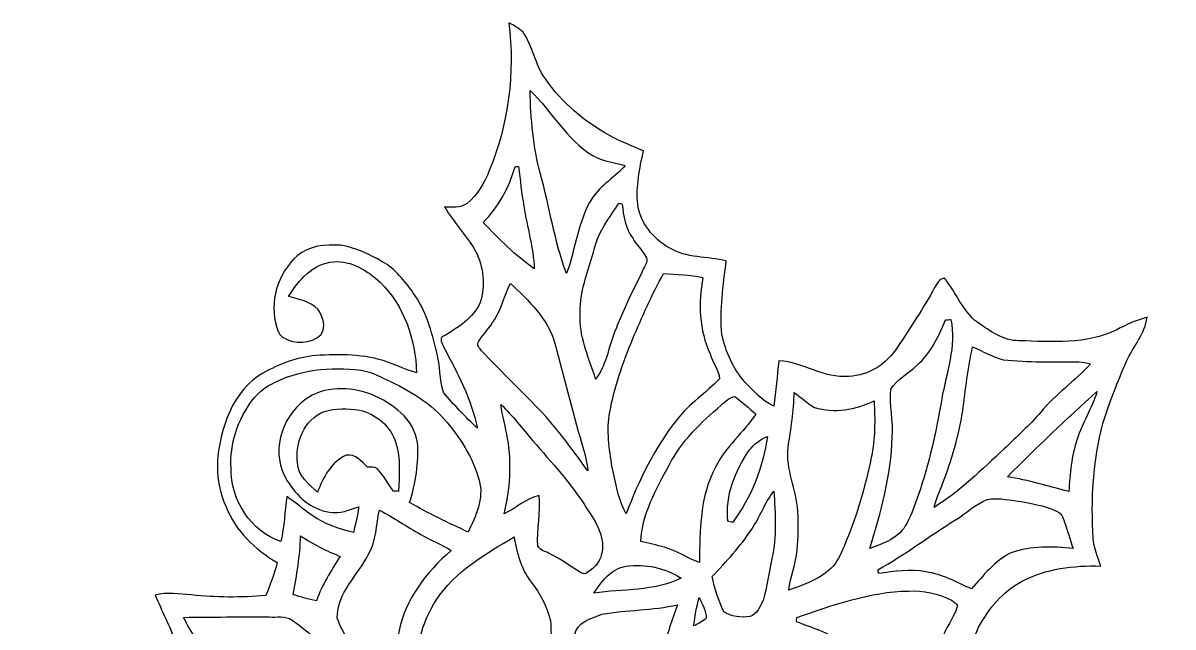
# Model space of a CAD drawing. Header units: centimetres. Extents: x -13 to 13.4, y -15.6 to 13.9.
# Drawn here: x -13.05 to 13.4, y 0.04 to 13.94 of the extents above; entities that cross this region are included whole.
import ezdxf

# ---------------------------------------------------------------- set-up
doc = ezdxf.new("R2010")
doc.units = ezdxf.units.CM
doc.header["$MEASUREMENT"] = 0
doc.layers.add('Layer 1', color=7, linetype='Continuous')

msp = doc.modelspace()

# ---------------------------------------------------------------- linework, layer by layer
at = {"layer": 'Layer 1', "color": 251}
for points, knots in [([(-1.87043, 13.9386), (-1.75472, 13.88145), (-1.645, 13.81372), (-1.54623, 13.73011), (-1.54623, 13.73011), (-1.31974, 13.39815), (-1.27, 12.97975), (-1.03434, 12.65167), (-1.03434, 12.65167), (-0.65934, 12.1031), (-0.13088, 11.67024), (0.44485, 11.34569), (0.44485, 11.34569), (0.69321, 11.20669), (0.96273, 11.11215), (1.22132, 10.99432), (1.22132, 10.99432), (1.13489, 10.59074), (1.0474, 10.18046), (1.08938, 9.76524), (1.08938, 9.76524), (1.14547, 9.33626), (1.44921, 8.97396), (1.8161, 8.763), (1.8161, 8.763), (2.21121, 8.5217), (2.69134, 8.56262), (3.12879, 8.46631), (3.12879, 8.46631), (3.05364, 7.90152), (2.97392, 7.33143), (3.02824, 6.76099), (3.02824, 6.76099), (3.11785, 6.36587), (3.27978, 5.97641), (3.55671, 5.67408), (3.55671, 5.67408), (3.75391, 5.46453), (3.95252, 5.2391), (4.22204, 5.12128), (4.22204, 5.12128), (4.26332, 5.46735), (4.2986, 5.81378), (4.33776, 6.15985), (4.33776, 6.15985), (4.89656, 6.13904), (5.37563, 5.75063), (5.94466, 5.80461), (5.94466, 5.80461), (6.40503, 5.8166), (6.82378, 6.096), (7.06931, 6.47629), (7.06931, 6.47629), (7.35471, 6.93208), (7.66692, 7.3727), (7.92021, 7.84789), (7.92021, 7.84789), (7.97525, 7.93397), (8.02957, 8.07544), (8.15516, 8.05603), (8.15516, 8.05603), (8.42398, 7.73254), (8.55945, 7.29862), (8.91152, 7.0418), (8.91152, 7.0418), (9.19656, 6.85059), (9.49995, 6.62376), (9.86049, 6.62376), (9.86049, 6.62376), (10.61191, 6.60365), (11.40954, 6.53556), (12.10804, 6.87599), (12.10804, 6.87599), (12.32994, 6.99629), (12.56242, 7.09789), (12.80583, 7.16668), (12.80583, 7.16668), (12.76456, 6.78251), (12.48481, 6.49534), (12.33523, 6.1535), (12.33523, 6.1535), (12.13097, 5.68537), (11.944, 5.20841), (11.79019, 4.72122), (11.79019, 4.72122), (11.56617, 3.86186), (11.50902, 2.96192), (11.57076, 2.07786), (11.57076, 2.07786), (11.58028, 1.85314), (11.67095, 1.64712), (11.74327, 1.43827), (11.74327, 1.43827), (11.12238, 1.4545), (10.47503, 1.38359), (9.92152, 1.08268), (9.92152, 1.08268), (9.48761, 0.8509), (9.1627, 0.45649), (8.93233, 0.02858), (8.93233, 0.02858), (8.79263, -0.25647), (8.73054, -0.5715), (8.64941, -0.87665), (8.64941, -0.87665), (8.86813, -0.95744), (9.09884, -0.9966), (9.32603, -1.04704), (9.32603, -1.04704), (9.90494, -1.16487), (10.45739, -1.38571), (10.98621, -1.64571), (10.98621, -1.64571), (12.01667, -2.11526), (12.7822, -3.04306), (13.21117, -4.07529), (13.21117, -4.07529), (13.40344, -4.47781), (13.36499, -4.94277), (13.34064, -5.37457), (13.34064, -5.37457), (13.19212, -5.89456), (12.78678, -6.35353), (12.25832, -6.50416), (12.25832, -6.50416), (11.67377, -6.63187), (11.03207, -6.49393), (10.55652, -6.12881), (10.55652, -6.12881), (10.33639, -5.96935), (10.20198, -5.72417), (9.9889, -5.55731), (9.9889, -5.55731), (9.99419, -6.37787), (9.8993, -7.21395), (9.55957, -7.9696), (9.55957, -7.9696), (9.33344, -8.48642), (8.98913, -8.94115), (8.63529, -9.37648), (8.63529, -9.37648), (8.19714, -9.90212), (7.54733, -10.16706), (6.93455, -10.42952), (6.93455, -10.42952), (6.36764, -10.68493), (5.73476, -10.79218), (5.11563, -10.72903), (5.11563, -10.72903), (4.73922, -10.68176), (4.38397, -10.53853), (4.04389, -10.37661), (4.04389, -10.37661), (3.88691, -10.49796), (3.74333, -10.65213), (3.54612, -10.70645), (3.54612, -10.70645), (2.95981, -10.85779), (2.34456, -10.74032), (1.78752, -10.53324), (1.78752, -10.53324), (1.77447, -10.55088), (1.74872, -10.58686), (1.73602, -10.60485), (1.73602, -10.60485), (1.91699, -10.8585), (2.12408, -11.0938), (2.29411, -11.35592), (2.29411, -11.35592), (2.45674, -11.57605), (2.41935, -11.86815), (2.37666, -12.12356), (2.37666, -12.12356), (1.81504, -12.08758), (1.24389, -11.95352), (0.68227, -12.05794), (0.68227, -12.05794), (0.72496, -12.64461), (0.80151, -13.23269), (0.77435, -13.82219), (0.77435, -13.82219), (0.35983, -13.85217), (-0.0702, -13.74493), (-0.39511, -13.47999), (-0.39511, -13.47999), (-0.54293, -13.38827), (-0.65264, -13.22599), (-0.82197, -13.17484), (-0.82197, -13.17484), (-1.07668, -13.3223), (-1.26965, -13.55866), (-1.37407, -13.83277), (-1.37407, -13.83277), (-1.48802, -14.11781), (-1.64606, -14.42473), (-1.94451, -14.54997), (-1.94451, -14.54997), (-2.16076, -14.12875), (-2.28635, -13.63133), (-2.71039, -13.35899), (-2.71039, -13.35899), (-2.86173, -13.6973), (-2.95346, -14.06384), (-3.15736, -14.37675), (-3.15736, -14.37675), (-3.30941, -14.62793), (-3.53272, -14.82302), (-3.72957, -15.03821), (-3.72957, -15.03821), (-3.90596, -15.22695), (-4.07353, -15.42979), (-4.2926, -15.57161), (-4.2926, -15.57161), (-4.44041, -15.22871), (-4.32576, -14.83466), (-4.47075, -14.49176), (-4.47075, -14.49176), (-4.64432, -14.08501), (-4.92513, -13.716), (-5.31777, -13.49939), (-5.31777, -13.49939), (-5.48428, -13.49657), (-5.60705, -13.65074), (-5.73123, -13.74175), (-5.73123, -13.74175), (-5.95524, -13.91497), (-6.09247, -14.1926), (-6.3627, -14.30443), (-6.3627, -14.30443), (-6.41138, -13.8617), (-6.40009, -13.41579), (-6.41209, -12.97164), (-6.41209, -12.97164), (-6.95219, -12.97199), (-7.49159, -13.02456), (-8.02428, -13.11204), (-8.02428, -13.11204), (-8.42645, -13.19071), (-8.77817, -13.42143), (-9.17681, -13.51174), (-9.17681, -13.51174), (-9.16552, -12.75433), (-8.76265, -12.05336), (-8.81698, -11.28713), (-8.81698, -11.28713), (-9.18034, -11.40284), (-9.51724, -11.58699), (-9.8806, -11.70234), (-9.8806, -11.70234), (-9.91094, -11.6713), (-9.94128, -11.64096), (-9.97162, -11.61097), (-9.97162, -11.61097), (-9.89401, -11.13402), (-9.67458, -10.70292), (-9.52147, -10.24996), (-9.52147, -10.24996), (-9.85732, -10.20798), (-10.21115, -10.18152), (-10.51595, -10.01924), (-10.51595, -10.01924), (-10.92341, -9.79064), (-11.12591, -9.32639), (-11.53301, -9.10061), (-11.53301, -9.10061), (-12.04066, -9.04346), (-12.54337, -9.15529), (-13.0496, -9.17328), (-13.0496, -9.17328), (-12.96247, -8.77111), (-12.56559, -8.57462), (-12.28443, -8.3185), (-12.28443, -8.3185), (-11.91754, -7.99853), (-11.65472, -7.58261), (-11.33934, -7.21678), (-11.33934, -7.21678), (-11.11885, -6.96454), (-10.87332, -6.73629), (-10.61544, -6.52286), (-10.61544, -6.52286), (-10.71845, -6.10905), (-11.0303, -5.79226), (-11.34674, -5.52556), (-11.34674, -5.52556), (-11.67871, -5.24439), (-11.9634, -4.89973), (-12.14085, -4.50074), (-12.14085, -4.50074), (-11.72316, -4.45206), (-11.28466, -4.51908), (-10.88743, -4.35222), (-10.88743, -4.35222), (-10.7061, -4.26261), (-10.54276, -4.14055), (-10.37131, -4.03437), (-10.37131, -4.03437), (-10.65248, -3.62373), (-11.03524, -3.30094), (-11.35909, -2.927), (-11.35909, -2.927), (-11.44199, -2.82681), (-11.53019, -2.72415), (-11.56617, -2.59644), (-11.56617, -2.59644), (-10.89237, -2.36396), (-10.1406, -2.33468), (-9.52641, -1.93922), (-9.52641, -1.93922), (-9.32109, -1.78223), (-9.34085, -1.47955), (-9.32709, -1.25271), (-9.32709, -1.25271), (-9.29464, -0.91722), (-9.42763, -0.60537), (-9.54299, -0.29986), (-9.54299, -0.29986), (-9.68163, 0.06244), (-9.85379, 0.41063), (-10.00901, 0.76553), (-10.00901, 0.76553), (-9.73702, 0.84772), (-9.45198, 0.79128), (-9.17504, 0.77435), (-9.17504, 0.77435), (-8.60672, 0.71332), (-8.03275, 0.70873), (-7.46337, 0.76235), (-7.46337, 0.76235), (-7.36565, 1.01106), (-7.26264, 1.25942), (-7.20337, 1.52047), (-7.20337, 1.52047), (-7.71419, 1.81398), (-8.1601, 2.25002), (-8.37953, 2.80458), (-8.37953, 2.80458), (-8.65188, 3.38843), (-8.62013, 4.07388), (-8.41234, 4.67325), (-8.41234, 4.67325), (-8.27652, 5.16149), (-7.97313, 5.61199), (-7.53639, 5.87763), (-7.53639, 5.87763), (-7.15998, 6.08542), (-6.75076, 6.24558), (-6.3186, 6.28227), (-6.3186, 6.28227), (-5.76474, 6.32142), (-5.19289, 6.31754), (-4.66196, 6.13516), (-4.66196, 6.13516), (-4.44077, 6.05014), (-4.22381, 5.95207), (-3.9945, 5.88892), (-3.9945, 5.88892), (-4.01955, 6.64986), (-4.28131, 7.43056), (-4.83482, 7.97137), (-4.83482, 7.97137), (-5.12657, 8.23807), (-5.4931, 8.47196), (-5.90585, 8.44409), (-5.90585, 8.44409), (-6.37611, 8.39964), (-6.71513, 8.02181), (-6.94373, 7.64117), (-6.94373, 7.64117), (-6.70595, 7.57555), (-6.45089, 7.53286), (-6.2678, 7.34942), (-6.2678, 7.34942), (-6.14821, 7.19138), (-6.06566, 6.93632), (-6.19795, 6.76204), (-6.19795, 6.76204), (-6.42832, 6.5465), (-6.79838, 6.53697), (-7.06261, 6.69572), (-7.06261, 6.69572), (-7.14304, 6.74758), (-7.19561, 6.83824), (-7.2076, 6.93314), (-7.2076, 6.93314), (-7.3981, 7.50923), (-7.19067, 8.17704), (-6.74335, 8.57638), (-6.74335, 8.57638), (-6.477, 8.8205), (-6.08506, 8.84026), (-5.74393, 8.82297), (-5.74393, 8.82297), (-5.39997, 8.77217), (-5.08247, 8.61413), (-4.78402, 8.44268), (-4.78402, 8.44268), (-4.48628, 8.2804), (-4.27778, 8.00453), (-4.07917, 7.73818), (-4.07917, 7.73818), (-3.78037, 7.33072), (-3.64949, 6.83472), (-3.53201, 6.35106), (-3.53201, 6.35106), (-3.44664, 6.0519), (-3.47451, 5.73264), (-3.37714, 5.43631), (-3.37714, 5.43631), (-3.13408, 5.14703), (-2.87479, 4.86586), (-2.59468, 4.61186), (-2.59468, 4.61186), (-2.73509, 5.27473), (-3.05082, 5.88151), (-3.37044, 6.47277), (-3.37044, 6.47277), (-3.39337, 6.55391), (-3.4985, 6.68091), (-3.37749, 6.72641), (-3.37749, 6.72641), (-3.04765, 6.92679), (-2.69522, 7.13564), (-2.534, 7.50711), (-2.534, 7.50711), (-2.40348, 7.89199), (-2.45639, 8.32591), (-2.63878, 8.68504), (-2.63878, 8.68504), (-2.84198, 9.04804), (-3.14149, 9.34367), (-3.35033, 9.7028), (-3.35033, 9.7028), (-3.17818, 9.69962), (-2.98309, 9.67493), (-2.83633, 9.78606), (-2.83633, 9.78606), (-2.59644, 9.9822), (-2.43417, 10.25701), (-2.32339, 10.54276), (-2.32339, 10.54276), (-1.87748, 11.6078), (-1.73496, 12.79525), (-1.87043, 13.9386), (-1.87043, 13.9386), (-1.87043, 13.9386), (-1.87043, 13.9386), (-1.87043, 13.9386)], [0, 0, 0, 0, 0.00884956, 0.00884956, 0.00884956, 0.00884956, 0.01769912, 0.01769912, 0.01769912, 0.01769912, 0.02654867, 0.02654867, 0.02654867, 0.02654867, 0.03539823, 0.03539823, 0.03539823, 0.03539823, 0.04424779, 0.04424779, 0.04424779, 0.04424779, 0.05309735, 0.05309735, 0.05309735, 0.05309735, 0.0619469, 0.0619469, 0.0619469, 0.0619469, 0.07079646, 0.07079646, 0.07079646, 0.07079646, 0.07964602, 0.07964602, 0.07964602, 0.07964602, 0.08849558, 0.08849558, 0.08849558, 0.08849558, 0.09734513, 0.09734513, 0.09734513, 0.09734513, 0.10619469, 0.10619469, 0.10619469, 0.10619469, 0.11504425, 0.11504425, 0.11504425, 0.11504425, 0.12389381, 0.12389381, 0.12389381, 0.12389381, 0.13274336, 0.13274336, 0.13274336, 0.13274336, 0.14159292, 0.14159292, 0.14159292, 0.14159292, 0.15044248, 0.15044248, 0.15044248, 0.15044248, 0.15929204, 0.15929204, 0.15929204, 0.15929204, 0.16814159, 0.16814159, 0.16814159, 0.16814159, 0.17699115, 0.17699115, 0.17699115, 0.17699115, 0.18584071, 0.18584071, 0.18584071, 0.18584071, 0.19469027, 0.19469027, 0.19469027, 0.19469027, 0.20353982, 0.20353982, 0.20353982, 0.20353982, 0.21238938, 0.21238938, 0.21238938, 0.21238938, 0.22123894, 0.22123894, 0.22123894, 0.22123894, 0.2300885, 0.2300885, 0.2300885, 0.2300885, 0.23893805, 0.23893805, 0.23893805, 0.23893805, 0.24778761, 0.24778761, 0.24778761, 0.24778761, 0.25663717, 0.25663717, 0.25663717, 0.25663717, 0.26548673, 0.26548673, 0.26548673, 0.26548673, 0.27433628, 0.27433628, 0.27433628, 0.27433628, 0.28318584, 0.28318584, 0.28318584, 0.28318584, 0.2920354, 0.2920354, 0.2920354, 0.2920354, 0.30088496, 0.30088496, 0.30088496, 0.30088496, 0.30973451, 0.30973451, 0.30973451, 0.30973451, 0.31858407, 0.31858407, 0.31858407, 0.31858407, 0.32743363, 0.32743363, 0.32743363, 0.32743363, 0.33628319, 0.33628319, 0.33628319, 0.33628319, 0.34513274, 0.34513274, 0.34513274, 0.34513274, 0.3539823, 0.3539823, 0.3539823, 0.3539823, 0.36283186, 0.36283186, 0.36283186, 0.36283186, 0.37168142, 0.37168142, 0.37168142, 0.37168142, 0.38053097, 0.38053097, 0.38053097, 0.38053097, 0.38938053, 0.38938053, 0.38938053, 0.38938053, 0.39823009, 0.39823009, 0.39823009, 0.39823009, 0.40707965, 0.40707965, 0.40707965, 0.40707965, 0.4159292, 0.4159292, 0.4159292, 0.4159292, 0.42477876, 0.42477876, 0.42477876, 0.42477876, 0.43362832, 0.43362832, 0.43362832, 0.43362832, 0.44247788, 0.44247788, 0.44247788, 0.44247788, 0.45132743, 0.45132743, 0.45132743, 0.45132743, 0.46017699, 0.46017699, 0.46017699, 0.46017699, 0.46902655, 0.46902655, 0.46902655, 0.46902655, 0.47787611, 0.47787611, 0.47787611, 0.47787611, 0.48672566, 0.48672566, 0.48672566, 0.48672566, 0.49557522, 0.49557522, 0.49557522, 0.49557522, 0.50442478, 0.50442478, 0.50442478, 0.50442478, 0.51327434, 0.51327434, 0.51327434, 0.51327434, 0.52212389, 0.52212389, 0.52212389, 0.52212389, 0.53097345, 0.53097345, 0.53097345, 0.53097345, 0.53982301, 0.53982301, 0.53982301, 0.53982301, 0.54867257, 0.54867257, 0.54867257, 0.54867257, 0.55752212, 0.55752212, 0.55752212, 0.55752212, 0.56637168, 0.56637168, 0.56637168, 0.56637168, 0.57522124, 0.57522124, 0.57522124, 0.57522124, 0.5840708, 0.5840708, 0.5840708, 0.5840708, 0.59292035, 0.59292035, 0.59292035, 0.59292035, 0.60176991, 0.60176991, 0.60176991, 0.60176991, 0.61061947, 0.61061947, 0.61061947, 0.61061947, 0.61946903, 0.61946903, 0.61946903, 0.61946903, 0.62831858, 0.62831858, 0.62831858, 0.62831858, 0.63716814, 0.63716814, 0.63716814, 0.63716814, 0.6460177, 0.6460177, 0.6460177, 0.6460177, 0.65486726, 0.65486726, 0.65486726, 0.65486726, 0.66371681, 0.66371681, 0.66371681, 0.66371681, 0.67256637, 0.67256637, 0.67256637, 0.67256637, 0.68141593, 0.68141593, 0.68141593, 0.68141593, 0.69026549, 0.69026549, 0.69026549, 0.69026549, 0.69911504, 0.69911504, 0.69911504, 0.69911504, 0.7079646, 0.7079646, 0.7079646, 0.7079646, 0.71681416, 0.71681416, 0.71681416, 0.71681416, 0.72566372, 0.72566372, 0.72566372, 0.72566372, 0.73451327, 0.73451327, 0.73451327, 0.73451327, 0.74336283, 0.74336283, 0.74336283, 0.74336283, 0.75221239, 0.75221239, 0.75221239, 0.75221239, 0.76106195, 0.76106195, 0.76106195, 0.76106195, 0.7699115, 0.7699115, 0.7699115, 0.7699115, 0.77876106, 0.77876106, 0.77876106, 0.77876106, 0.78761062, 0.78761062, 0.78761062, 0.78761062, 0.79646018, 0.79646018, 0.79646018, 0.79646018, 0.80530973, 0.80530973, 0.80530973, 0.80530973, 0.81415929, 0.81415929, 0.81415929, 0.81415929, 0.82300885, 0.82300885, 0.82300885, 0.82300885, 0.83185841, 0.83185841, 0.83185841, 0.83185841, 0.84070796, 0.84070796, 0.84070796, 0.84070796, 0.84955752, 0.84955752, 0.84955752, 0.84955752, 0.85840708, 0.85840708, 0.85840708, 0.85840708, 0.86725664, 0.86725664, 0.86725664, 0.86725664, 0.87610619, 0.87610619, 0.87610619, 0.87610619, 0.88495575, 0.88495575, 0.88495575, 0.88495575, 0.89380531, 0.89380531, 0.89380531, 0.89380531, 0.90265487, 0.90265487, 0.90265487, 0.90265487, 0.91150442, 0.91150442, 0.91150442, 0.91150442, 0.92035398, 0.92035398, 0.92035398, 0.92035398, 0.92920354, 0.92920354, 0.92920354, 0.92920354, 0.9380531, 0.9380531, 0.9380531, 0.9380531, 0.94690265, 0.94690265, 0.94690265, 0.94690265, 0.95575221, 0.95575221, 0.95575221, 0.95575221, 0.96460177, 0.96460177, 0.96460177, 0.96460177, 0.97345133, 0.97345133, 0.97345133, 0.97345133, 0.98230088, 0.98230088, 0.98230088, 0.98230088, 1, 1, 1, 1]), ([(-1.38465, 12.38426), (-1.37583, 11.73621), (-1.30881, 11.08498), (-1.14864, 10.45669), (-1.14864, 10.45669), (-0.93169, 9.69998), (-0.82691, 8.91222), (-0.54786, 8.17316), (-0.54786, 8.17316), (-0.33443, 8.74324), (-0.28751, 9.38036), (0.04304, 9.90529), (0.04304, 9.90529), (0.24236, 10.20621), (0.56727, 10.38895), (0.80327, 10.65636), (0.80327, 10.65636), (0.55668, 10.74067), (0.27975, 10.7382), (0.05715, 10.88849), (0.05715, 10.88849), (-0.54822, 11.25044), (-0.88441, 11.9059), (-1.38465, 12.38426), (-1.38465, 12.38426), (-1.38465, 12.38426), (-1.38465, 12.38426), (-1.38465, 12.38426)], [0, 0, 0, 0, 0.125, 0.125, 0.125, 0.125, 0.25, 0.25, 0.25, 0.25, 0.375, 0.375, 0.375, 0.375, 0.5, 0.5, 0.5, 0.5, 0.625, 0.625, 0.625, 0.625, 0.75, 0.75, 0.75, 0.75, 1, 1, 1, 1]), ([(-1.73214, 10.6299), (-1.86619, 10.14836), (-2.11067, 9.7028), (-2.46521, 9.3472), (-2.46521, 9.3472), (-2.09903, 8.9662), (-1.72685, 8.58449), (-1.29117, 8.28216), (-1.29117, 8.28216), (-1.30387, 8.77111), (-1.45662, 9.23925), (-1.53, 9.71938), (-1.53, 9.71938), (-1.58009, 10.02383), (-1.61396, 10.33074), (-1.64888, 10.63731), (-1.64888, 10.63731), (-1.6697, 10.63519), (-1.71133, 10.63166), (-1.73214, 10.6299), (-1.73214, 10.6299), (-1.73214, 10.6299), (-1.73214, 10.6299), (-1.73214, 10.6299)], [0, 0, 0, 0, 0.14285714, 0.14285714, 0.14285714, 0.14285714, 0.28571429, 0.28571429, 0.28571429, 0.28571429, 0.42857143, 0.42857143, 0.42857143, 0.42857143, 0.57142857, 0.57142857, 0.57142857, 0.57142857, 0.71428571, 0.71428571, 0.71428571, 0.71428571, 1, 1, 1, 1]), ([(0.65969, 9.79099), (0.44591, 9.46291), (0.19756, 9.14753), (0.09913, 8.76018), (0.09913, 8.76018), (-0.03986, 8.22889), (-0.27799, 7.70502), (-0.23001, 7.14304), (-0.23001, 7.14304), (-0.24201, 6.65127), (-0.01588, 6.20324), (0.11959, 5.74216), (0.11959, 5.74216), (0.36865, 6.04837), (0.41169, 6.46359), (0.55774, 6.8199), (0.55774, 6.8199), (0.74189, 7.29086), (0.95709, 7.74876), (1.1878, 8.19856), (1.1878, 8.19856), (1.21638, 8.31109), (1.35079, 8.43104), (1.28129, 8.54957), (1.28129, 8.54957), (1.19239, 8.70267), (1.06997, 8.8332), (0.97614, 8.98243), (0.97614, 8.98243), (0.79798, 9.20574), (0.768, 9.4996), (0.73025, 9.77159), (0.73025, 9.77159), (0.71261, 9.77653), (0.67733, 9.78606), (0.65969, 9.79099), (0.65969, 9.79099), (0.65969, 9.79099), (0.65969, 9.79099), (0.65969, 9.79099)], [0, 0, 0, 0, 0.09090909, 0.09090909, 0.09090909, 0.09090909, 0.18181818, 0.18181818, 0.18181818, 0.18181818, 0.27272727, 0.27272727, 0.27272727, 0.27272727, 0.36363636, 0.36363636, 0.36363636, 0.36363636, 0.45454545, 0.45454545, 0.45454545, 0.45454545, 0.54545455, 0.54545455, 0.54545455, 0.54545455, 0.63636364, 0.63636364, 0.63636364, 0.63636364, 0.72727273, 0.72727273, 0.72727273, 0.72727273, 0.81818182, 0.81818182, 0.81818182, 0.81818182, 1, 1, 1, 1]), ([(-2.20698, 7.10882), (-2.30893, 6.92397), (-2.46415, 6.77686), (-2.57316, 6.59694), (-2.57316, 6.59694), (-2.62784, 6.52251), (-2.54071, 6.44984), (-2.49978, 6.39198), (-2.49978, 6.39198), (-2.09832, 5.97006), (-1.68663, 5.55766), (-1.27529, 5.14526), (-1.27529, 5.14526), (-0.81598, 4.68665), (-0.44027, 4.15643), (-0.06068, 3.63291), (-0.06068, 3.63291), (-0.07655, 3.84457), (-0.12876, 4.04989), (-0.19262, 4.25132), (-0.19262, 4.25132), (-0.42263, 5.01615), (-0.60607, 5.79332), (-0.8128, 6.56449), (-0.8128, 6.56449), (-0.98319, 7.13281), (-1.41605, 7.55191), (-1.83656, 7.9435), (-1.83656, 7.9435), (-1.97803, 7.67327), (-2.03447, 7.36424), (-2.20698, 7.10882), (-2.20698, 7.10882), (-2.20698, 7.10882), (-2.20698, 7.10882), (-2.20698, 7.10882)], [0, 0, 0, 0, 0.1, 0.1, 0.1, 0.1, 0.2, 0.2, 0.2, 0.2, 0.3, 0.3, 0.3, 0.3, 0.4, 0.4, 0.4, 0.4, 0.5, 0.5, 0.5, 0.5, 0.6, 0.6, 0.6, 0.6, 0.7, 0.7, 0.7, 0.7, 0.8, 0.8, 0.8, 0.8, 1, 1, 1, 1]), ([(1.68698, 8.17069), (1.40511, 7.68667), (1.19803, 7.16492), (0.96873, 6.65515), (0.96873, 6.65515), (0.75318, 6.11188), (0.54892, 5.55942), (0.44909, 4.98122), (0.44909, 4.98122), (0.36689, 4.56212), (0.43709, 4.13244), (0.50377, 3.71651), (0.50377, 3.71651), (0.58173, 3.35068), (0.6417, 2.97039), (0.82374, 2.63807), (0.82374, 2.63807), (1.11372, 3.41101), (1.48167, 4.16348), (1.99496, 4.81401), (1.99496, 4.81401), (2.27365, 5.17278), (2.66206, 5.42008), (2.97215, 5.74781), (2.97215, 5.74781), (2.95628, 5.95454), (2.80952, 6.12458), (2.75555, 6.32107), (2.75555, 6.32107), (2.50543, 6.8707), (2.47227, 7.49582), (2.59151, 8.08214), (2.59151, 8.08214), (2.29341, 8.13788), (1.98931, 8.15587), (1.68698, 8.17069), (1.68698, 8.17069), (1.68698, 8.17069), (1.68698, 8.17069), (1.68698, 8.17069)], [0, 0, 0, 0, 0.09090909, 0.09090909, 0.09090909, 0.09090909, 0.18181818, 0.18181818, 0.18181818, 0.18181818, 0.27272727, 0.27272727, 0.27272727, 0.27272727, 0.36363636, 0.36363636, 0.36363636, 0.36363636, 0.45454545, 0.45454545, 0.45454545, 0.45454545, 0.54545455, 0.54545455, 0.54545455, 0.54545455, 0.63636364, 0.63636364, 0.63636364, 0.63636364, 0.72727273, 0.72727273, 0.72727273, 0.72727273, 0.81818182, 0.81818182, 0.81818182, 0.81818182, 1, 1, 1, 1]), ([(8.17316, 7.10247), (8.01617, 6.725), (7.83096, 6.33942), (7.5184, 6.06531), (7.5184, 6.06531), (7.32367, 5.87269), (7.05767, 5.7464), (6.91056, 5.51004), (6.91056, 5.51004), (6.87493, 5.14421), (6.97406, 4.77626), (6.94655, 4.40866), (6.94655, 4.40866), (6.91762, 3.52884), (6.68761, 2.67582), (6.43079, 1.83974), (6.43079, 1.83974), (6.75111, 1.96286), (7.12011, 2.08739), (7.27781, 2.42076), (7.27781, 2.42076), (7.40092, 2.62573), (7.46231, 2.85997), (7.54662, 3.08151), (7.54662, 3.08151), (7.79498, 3.79836), (7.95549, 4.54096), (8.08426, 5.28743), (8.08426, 5.28743), (8.18797, 5.89068), (8.42504, 6.49358), (8.29486, 7.11306), (8.29486, 7.11306), (8.26452, 7.11024), (8.20349, 7.10494), (8.17316, 7.10247), (8.17316, 7.10247), (8.17316, 7.10247), (8.17316, 7.10247), (8.17316, 7.10247)], [0, 0, 0, 0, 0.09090909, 0.09090909, 0.09090909, 0.09090909, 0.18181818, 0.18181818, 0.18181818, 0.18181818, 0.27272727, 0.27272727, 0.27272727, 0.27272727, 0.36363636, 0.36363636, 0.36363636, 0.36363636, 0.45454545, 0.45454545, 0.45454545, 0.45454545, 0.54545455, 0.54545455, 0.54545455, 0.54545455, 0.63636364, 0.63636364, 0.63636364, 0.63636364, 0.72727273, 0.72727273, 0.72727273, 0.72727273, 0.81818182, 0.81818182, 0.81818182, 0.81818182, 1, 1, 1, 1]), ([(8.79122, 6.483), (8.69244, 5.99511), (8.62789, 5.50086), (8.56544, 5.00733), (8.56544, 5.00733), (8.47513, 4.43195), (8.3125, 3.86962), (8.10154, 3.3274), (8.10154, 3.3274), (8.03451, 3.14889), (7.95302, 2.97497), (7.90751, 2.78906), (7.90751, 2.78906), (8.50582, 3.15771), (9.00395, 3.66042), (9.51865, 4.13385), (9.51865, 4.13385), (9.80546, 4.41149), (10.1032, 4.67889), (10.36285, 4.98299), (10.36285, 4.98299), (10.70398, 5.39256), (11.14778, 5.69736), (11.50302, 6.09318), (11.50302, 6.09318), (11.41624, 6.11787), (11.32769, 6.13798), (11.23738, 6.13904), (11.23738, 6.13904), (10.65706, 6.13763), (10.07463, 6.12599), (9.49678, 6.18737), (9.49678, 6.18737), (9.24595, 6.24346), (9.02935, 6.39233), (8.79122, 6.483), (8.79122, 6.483), (8.79122, 6.483), (8.79122, 6.483), (8.79122, 6.483)], [0, 0, 0, 0, 0.09090909, 0.09090909, 0.09090909, 0.09090909, 0.18181818, 0.18181818, 0.18181818, 0.18181818, 0.27272727, 0.27272727, 0.27272727, 0.27272727, 0.36363636, 0.36363636, 0.36363636, 0.36363636, 0.45454545, 0.45454545, 0.45454545, 0.45454545, 0.54545455, 0.54545455, 0.54545455, 0.54545455, 0.63636364, 0.63636364, 0.63636364, 0.63636364, 0.72727273, 0.72727273, 0.72727273, 0.72727273, 0.81818182, 0.81818182, 0.81818182, 0.81818182, 1, 1, 1, 1]), ([(-7.35224, 5.62081), (-7.5184, 5.53896), (-7.64787, 5.40138), (-7.76711, 5.26309), (-7.76711, 5.26309), (-8.10719, 4.81718), (-8.29945, 4.25132), (-8.26382, 3.68794), (-8.26382, 3.68794), (-8.2737, 2.96686), (-7.81368, 2.22956), (-7.11518, 2.00378), (-7.11518, 2.00378), (-7.04391, 2.34527), (-7.02169, 2.69381), (-6.98324, 3.03989), (-6.98324, 3.03989), (-6.78251, 2.90124), (-6.59518, 2.74355), (-6.39727, 2.59997), (-6.39727, 2.59997), (-6.11152, 2.40736), (-5.78203, 2.28882), (-5.44759, 2.21368), (-5.44759, 2.21368), (-5.40279, 2.40912), (-5.35517, 2.60421), (-5.32659, 2.80282), (-5.32659, 2.80282), (-5.54426, 2.73473), (-5.7658, 2.63031), (-5.99969, 2.68041), (-5.99969, 2.68041), (-6.42232, 2.7365), (-6.75922, 3.05082), (-6.97054, 3.4036), (-6.97054, 3.4036), (-7.36283, 3.99803), (-7.12682, 4.85634), (-6.56766, 5.26133), (-6.56766, 5.26133), (-6.13198, 5.59823), (-5.51744, 5.57248), (-5.02567, 5.38374), (-5.02567, 5.38374), (-4.54836, 5.17948), (-4.06435, 4.83341), (-3.97369, 4.28449), (-3.97369, 4.28449), (-3.94511, 3.81847), (-4.01532, 3.34892), (-4.15572, 2.90442), (-4.15572, 2.90442), (-3.72392, 2.64336), (-3.26284, 2.43628), (-2.80917, 2.21756), (-2.80917, 2.21756), (-2.64125, 2.58939), (-2.4384, 2.99297), (-2.55623, 3.41277), (-2.55623, 3.41277), (-2.70298, 3.94053), (-3.0039, 4.41325), (-3.36233, 4.82247), (-3.36233, 4.82247), (-3.74509, 5.25639), (-4.25909, 5.53473), (-4.77732, 5.77286), (-4.77732, 5.77286), (-4.93783, 5.84235), (-5.09834, 5.92138), (-5.27332, 5.94536), (-5.27332, 5.94536), (-5.97676, 6.04026), (-6.71901, 5.95348), (-7.35224, 5.62081), (-7.35224, 5.62081), (-7.35224, 5.62081), (-7.35224, 5.62081), (-7.35224, 5.62081)], [0, 0, 0, 0, 0.04761905, 0.04761905, 0.04761905, 0.04761905, 0.0952381, 0.0952381, 0.0952381, 0.0952381, 0.14285714, 0.14285714, 0.14285714, 0.14285714, 0.19047619, 0.19047619, 0.19047619, 0.19047619, 0.23809524, 0.23809524, 0.23809524, 0.23809524, 0.28571429, 0.28571429, 0.28571429, 0.28571429, 0.33333333, 0.33333333, 0.33333333, 0.33333333, 0.38095238, 0.38095238, 0.38095238, 0.38095238, 0.42857143, 0.42857143, 0.42857143, 0.42857143, 0.47619048, 0.47619048, 0.47619048, 0.47619048, 0.52380952, 0.52380952, 0.52380952, 0.52380952, 0.57142857, 0.57142857, 0.57142857, 0.57142857, 0.61904762, 0.61904762, 0.61904762, 0.61904762, 0.66666667, 0.66666667, 0.66666667, 0.66666667, 0.71428571, 0.71428571, 0.71428571, 0.71428571, 0.76190476, 0.76190476, 0.76190476, 0.76190476, 0.80952381, 0.80952381, 0.80952381, 0.80952381, 0.85714286, 0.85714286, 0.85714286, 0.85714286, 0.9047619, 0.9047619, 0.9047619, 0.9047619, 1, 1, 1, 1]), ([(3.00884, 5.14103), (2.54776, 4.74274), (2.09338, 4.31236), (1.81257, 3.76308), (1.81257, 3.76308), (1.51941, 3.21381), (1.18816, 2.63913), (1.1617, 2.0006), (1.1617, 2.0006), (1.34303, 1.96074), (1.524, 1.92229), (1.70286, 1.87078), (1.70286, 1.87078), (1.98684, 1.78717), (2.23449, 1.6189), (2.51178, 1.51765), (2.51178, 1.51765), (2.51954, 2.26095), (2.51742, 3.04447), (2.88114, 3.71722), (2.88114, 3.71722), (3.10974, 4.18112), (3.52637, 4.50956), (3.80647, 4.93818), (3.80647, 4.93818), (3.64561, 5.0733), (3.49285, 5.21758), (3.32176, 5.33964), (3.32176, 5.33964), (3.19299, 5.32659), (3.10374, 5.21794), (3.00884, 5.14103), (3.00884, 5.14103), (3.00884, 5.14103), (3.00884, 5.14103), (3.00884, 5.14103)], [0, 0, 0, 0, 0.1, 0.1, 0.1, 0.1, 0.2, 0.2, 0.2, 0.2, 0.3, 0.3, 0.3, 0.3, 0.4, 0.4, 0.4, 0.4, 0.5, 0.5, 0.5, 0.5, 0.6, 0.6, 0.6, 0.6, 0.7, 0.7, 0.7, 0.7, 0.8, 0.8, 0.8, 0.8, 1, 1, 1, 1]), ([(4.69053, 5.43031), (4.67854, 5.00803), (4.61504, 4.59105), (4.54942, 4.17513), (4.54942, 4.17513), (4.49439, 3.66642), (4.73957, 3.19723), (4.77414, 2.69769), (4.77414, 2.69769), (4.78931, 2.4003), (4.78649, 2.10185), (4.75721, 1.80516), (4.75721, 1.80516), (4.72334, 1.49049), (4.61045, 1.19239), (4.56283, 0.88018), (4.56283, 0.88018), (4.90467, 1.00577), (5.26097, 1.12818), (5.53297, 1.38148), (5.53297, 1.38148), (5.68466, 1.51553), (5.75451, 1.71274), (5.83565, 1.89195), (5.83565, 1.89195), (6.12493, 2.54635), (6.31296, 3.24062), (6.46395, 3.93806), (6.46395, 3.93806), (6.55567, 4.36598), (6.54826, 4.80589), (6.52921, 5.24016), (6.52921, 5.24016), (6.10552, 5.04402), (5.61269, 4.94418), (5.15902, 5.09058), (5.15902, 5.09058), (4.98934, 5.18372), (4.84893, 5.32024), (4.69053, 5.43031), (4.69053, 5.43031), (4.69053, 5.43031), (4.69053, 5.43031), (4.69053, 5.43031)], [0, 0, 0, 0, 0.08333333, 0.08333333, 0.08333333, 0.08333333, 0.16666667, 0.16666667, 0.16666667, 0.16666667, 0.25, 0.25, 0.25, 0.25, 0.33333333, 0.33333333, 0.33333333, 0.33333333, 0.41666667, 0.41666667, 0.41666667, 0.41666667, 0.5, 0.5, 0.5, 0.5, 0.58333333, 0.58333333, 0.58333333, 0.58333333, 0.66666667, 0.66666667, 0.66666667, 0.66666667, 0.75, 0.75, 0.75, 0.75, 0.83333333, 0.83333333, 0.83333333, 0.83333333, 1, 1, 1, 1]), ([(9.59661, 3.49321), (10.07427, 3.41207), (10.53959, 3.28154), (11.00596, 3.15454), (11.00596, 3.15454), (11.04018, 3.55882), (11.06276, 3.97157), (11.20034, 4.35716), (11.20034, 4.35716), (11.31252, 4.73816), (11.54677, 5.07118), (11.65437, 5.4543), (11.65437, 5.4543), (10.95199, 4.8193), (10.2616, 4.16807), (9.59661, 3.49321), (9.59661, 3.49321), (9.59661, 3.49321), (9.59661, 3.49321), (9.59661, 3.49321)], [0, 0, 0, 0, 0.16666667, 0.16666667, 0.16666667, 0.16666667, 0.33333333, 0.33333333, 0.33333333, 0.33333333, 0.5, 0.5, 0.5, 0.5, 0.66666667, 0.66666667, 0.66666667, 0.66666667, 1, 1, 1, 1]), ([(-6.12422, 4.99427), (-6.57931, 4.81612), (-6.79344, 4.27355), (-6.73523, 3.81388), (-6.73523, 3.81388), (-6.72641, 3.51437), (-6.47665, 3.31893), (-6.27486, 3.1369), (-6.27486, 3.1369), (-6.14327, 3.47663), (-5.96477, 3.82834), (-5.61516, 3.99133), (-5.61516, 3.99133), (-5.40773, 4.02237), (-5.25463, 3.84916), (-5.12727, 3.71193), (-5.12727, 3.71193), (-5.05178, 3.70805), (-4.95759, 3.7405), (-4.89797, 3.677), (-4.89797, 3.677), (-4.75615, 3.52037), (-4.65102, 3.3334), (-4.52967, 3.16089), (-4.52967, 3.16089), (-4.50074, 3.15983), (-4.44253, 3.15842), (-4.4136, 3.15736), (-4.4136, 3.15736), (-4.39103, 3.52954), (-4.36316, 3.91372), (-4.47252, 4.27496), (-4.47252, 4.27496), (-4.5907, 4.65173), (-4.92478, 4.94418), (-5.30966, 5.02603), (-5.30966, 5.02603), (-5.57918, 5.06271), (-5.86105, 5.07506), (-6.12422, 4.99427), (-6.12422, 4.99427), (-6.12422, 4.99427), (-6.12422, 4.99427), (-6.12422, 4.99427)], [0, 0, 0, 0, 0.08333333, 0.08333333, 0.08333333, 0.08333333, 0.16666667, 0.16666667, 0.16666667, 0.16666667, 0.25, 0.25, 0.25, 0.25, 0.33333333, 0.33333333, 0.33333333, 0.33333333, 0.41666667, 0.41666667, 0.41666667, 0.41666667, 0.5, 0.5, 0.5, 0.5, 0.58333333, 0.58333333, 0.58333333, 0.58333333, 0.66666667, 0.66666667, 0.66666667, 0.66666667, 0.75, 0.75, 0.75, 0.75, 0.83333333, 0.83333333, 0.83333333, 0.83333333, 1, 1, 1, 1]), ([(-2.05528, 5.15867), (-2.02812, 4.89232), (-1.94345, 4.63726), (-1.90183, 4.37339), (-1.90183, 4.37339), (-1.80375, 3.79765), (-1.84291, 3.20428), (-1.98438, 2.63913), (-1.98438, 2.63913), (-1.7078, 2.76684), (-1.47849, 2.99826), (-1.17616, 3.06564), (-1.17616, 3.06564), (-1.14194, 2.67547), (-1.22978, 2.28847), (-1.20826, 1.8983), (-1.20826, 1.8983), (-1.15394, 1.79388), (-1.02129, 1.77553), (-0.92886, 1.71732), (-0.92886, 1.71732), (-0.68545, 1.60902), (-0.47237, 1.44639), (-0.248, 1.30457), (-0.248, 1.30457), (-0.19791, 1.27847), (-0.133, 1.23296), (-0.08008, 1.27952), (-0.08008, 1.27952), (0.06667, 1.3776), (0.20955, 1.5113), (0.25153, 1.68945), (0.25153, 1.68945), (0.37253, 2.08174), (0.12241, 2.45745), (-0.08502, 2.77142), (-0.08502, 2.77142), (-0.43603, 3.33551), (-0.89288, 3.81917), (-1.32045, 4.32329), (-1.32045, 4.32329), (-1.5621, 4.60481), (-1.79035, 4.89832), (-2.05528, 5.15867), (-2.05528, 5.15867), (-2.05528, 5.15867), (-2.05528, 5.15867), (-2.05528, 5.15867)], [0, 0, 0, 0, 0.07692308, 0.07692308, 0.07692308, 0.07692308, 0.15384615, 0.15384615, 0.15384615, 0.15384615, 0.23076923, 0.23076923, 0.23076923, 0.23076923, 0.30769231, 0.30769231, 0.30769231, 0.30769231, 0.38461538, 0.38461538, 0.38461538, 0.38461538, 0.46153846, 0.46153846, 0.46153846, 0.46153846, 0.53846154, 0.53846154, 0.53846154, 0.53846154, 0.61538462, 0.61538462, 0.61538462, 0.61538462, 0.69230769, 0.69230769, 0.69230769, 0.69230769, 0.76923077, 0.76923077, 0.76923077, 0.76923077, 0.84615385, 0.84615385, 0.84615385, 0.84615385, 1, 1, 1, 1]), ([(3.65689, 4.10457), (3.32599, 3.63079), (3.10303, 3.05717), (3.16159, 2.47015), (3.16159, 2.47015), (3.18841, 2.46309), (3.24203, 2.44898), (3.26884, 2.44193), (3.26884, 2.44193), (3.70699, 3.0159), (3.97051, 3.71299), (4.07599, 4.42419), (4.07599, 4.42419), (3.91125, 4.35645), (3.76908, 4.24109), (3.65689, 4.10457), (3.65689, 4.10457), (3.65689, 4.10457), (3.65689, 4.10457), (3.65689, 4.10457)], [0, 0, 0, 0, 0.16666667, 0.16666667, 0.16666667, 0.16666667, 0.33333333, 0.33333333, 0.33333333, 0.33333333, 0.5, 0.5, 0.5, 0.5, 0.66666667, 0.66666667, 0.66666667, 0.66666667, 1, 1, 1, 1]), ([(3.71228, 2.28494), (3.44876, 1.89159), (3.13161, 1.53635), (2.80035, 1.19909), (2.80035, 1.19909), (2.8635, 0.9204), (2.94711, 0.64523), (3.07093, 0.38664), (3.07093, 0.38664), (3.2385, 0.26705), (3.47239, 0.24659), (3.67242, 0.27869), (3.67242, 0.27869), (3.83716, 0.32456), (3.90807, 0.50588), (3.97298, 0.64699), (3.97298, 0.64699), (4.07211, 0.95991), (4.10281, 1.28976), (4.17442, 1.60937), (4.17442, 1.60937), (4.29577, 2.11702), (4.25274, 2.64372), (4.2231, 3.15913), (4.2231, 3.15913), (4.00861, 2.8956), (3.90313, 2.56399), (3.71228, 2.28494), (3.71228, 2.28494), (3.71228, 2.28494), (3.71228, 2.28494), (3.71228, 2.28494)], [0, 0, 0, 0, 0.11111111, 0.11111111, 0.11111111, 0.11111111, 0.22222222, 0.22222222, 0.22222222, 0.22222222, 0.33333333, 0.33333333, 0.33333333, 0.33333333, 0.44444444, 0.44444444, 0.44444444, 0.44444444, 0.55555556, 0.55555556, 0.55555556, 0.55555556, 0.66666667, 0.66666667, 0.66666667, 0.66666667, 0.77777778, 0.77777778, 0.77777778, 0.77777778, 1, 1, 1, 1]), ([(9.12742, 2.97145), (8.85649, 2.86279), (8.64552, 2.65395), (8.40176, 2.49943), (8.40176, 2.49943), (7.79568, 2.13254), (7.23441, 1.69616), (6.61388, 1.35149), (6.61388, 1.35149), (6.61882, 1.33032), (6.62869, 1.28764), (6.63363, 1.26612), (6.63363, 1.26612), (6.99206, 1.31163), (7.36071, 1.38254), (7.72019, 1.30281), (7.72019, 1.30281), (8.09625, 1.2573), (8.42398, 1.05798), (8.76759, 0.91475), (8.76759, 0.91475), (9.04663, 1.21708), (9.29993, 1.56704), (9.68446, 1.74343), (9.68446, 1.74343), (10.13883, 1.90888), (10.62955, 1.88807), (11.10333, 1.84397), (11.10333, 1.84397), (11.03524, 2.0514), (10.97315, 2.26095), (10.9026, 2.46733), (10.9026, 2.46733), (10.87191, 2.55658), (10.83239, 2.65465), (10.74067, 2.69628), (10.74067, 2.69628), (10.44187, 2.8381), (10.10991, 2.8829), (9.78852, 2.94287), (9.78852, 2.94287), (9.56874, 2.96157), (9.34685, 3.01837), (9.12742, 2.97145), (9.12742, 2.97145), (9.12742, 2.97145), (9.12742, 2.97145), (9.12742, 2.97145)], [0, 0, 0, 0, 0.07692308, 0.07692308, 0.07692308, 0.07692308, 0.15384615, 0.15384615, 0.15384615, 0.15384615, 0.23076923, 0.23076923, 0.23076923, 0.23076923, 0.30769231, 0.30769231, 0.30769231, 0.30769231, 0.38461538, 0.38461538, 0.38461538, 0.38461538, 0.46153846, 0.46153846, 0.46153846, 0.46153846, 0.53846154, 0.53846154, 0.53846154, 0.53846154, 0.61538462, 0.61538462, 0.61538462, 0.61538462, 0.69230769, 0.69230769, 0.69230769, 0.69230769, 0.76923077, 0.76923077, 0.76923077, 0.76923077, 0.84615385, 0.84615385, 0.84615385, 0.84615385, 1, 1, 1, 1]), ([(-4.85211, 2.72344), (-4.92478, 2.38442), (-4.91878, 2.02001), (-5.10081, 1.71274), (-5.10081, 1.71274), (-5.34282, 1.22449), (-5.82577, 0.82338), (-5.82154, 0.24059), (-5.82154, 0.24059), (-5.68501, -0.13441), (-5.45006, -0.46567), (-5.25604, -0.8128), (-5.25604, -0.8128), (-4.62456, -1.68099), (-4.24039, -2.69134), (-3.86292, -3.68688), (-3.86292, -3.68688), (-3.83787, -3.68618), (-3.78742, -3.68476), (-3.76238, -3.68371), (-3.76238, -3.68371), (-3.67489, -3.45017), (-3.54436, -3.23603), (-3.40501, -3.03036), (-3.40501, -3.03036), (-3.60504, -2.73473), (-3.85551, -2.47579), (-4.03437, -2.16606), (-4.03437, -2.16606), (-4.40514, -1.54658), (-4.56318, -0.79304), (-4.40337, -0.08114), (-4.40337, -0.08114), (-4.26014, 0.67275), (-3.77119, 1.3021), (-3.20358, 1.79423), (-3.20358, 1.79423), (-3.42406, 1.93922), (-3.67383, 2.032), (-3.89925, 2.16747), (-3.89925, 2.16747), (-4.22204, 2.34421), (-4.52367, 2.55729), (-4.85211, 2.72344), (-4.85211, 2.72344), (-4.85211, 2.72344), (-4.85211, 2.72344), (-4.85211, 2.72344)], [0, 0, 0, 0, 0.07692308, 0.07692308, 0.07692308, 0.07692308, 0.15384615, 0.15384615, 0.15384615, 0.15384615, 0.23076923, 0.23076923, 0.23076923, 0.23076923, 0.30769231, 0.30769231, 0.30769231, 0.30769231, 0.38461538, 0.38461538, 0.38461538, 0.38461538, 0.46153846, 0.46153846, 0.46153846, 0.46153846, 0.53846154, 0.53846154, 0.53846154, 0.53846154, 0.61538462, 0.61538462, 0.61538462, 0.61538462, 0.69230769, 0.69230769, 0.69230769, 0.69230769, 0.76923077, 0.76923077, 0.76923077, 0.76923077, 0.84615385, 0.84615385, 0.84615385, 0.84615385, 1, 1, 1, 1]), ([(-6.66327, 2.13113), (-6.67844, 1.6764), (-6.75111, 1.22767), (-6.8326, 0.78105), (-6.8326, 0.78105), (-6.65798, 0.72602), (-6.48194, 0.67486), (-6.30167, 0.63994), (-6.30167, 0.63994), (-6.16797, 1.00577), (-5.96406, 1.33773), (-5.75098, 1.66158), (-5.75098, 1.66158), (-6.07166, 1.784), (-6.3754, 1.94416), (-6.66327, 2.13113), (-6.66327, 2.13113), (-6.66327, 2.13113), (-6.66327, 2.13113), (-6.66327, 2.13113)], [0, 0, 0, 0, 0.16666667, 0.16666667, 0.16666667, 0.16666667, 0.33333333, 0.33333333, 0.33333333, 0.33333333, 0.5, 0.5, 0.5, 0.5, 0.66666667, 0.66666667, 0.66666667, 0.66666667, 1, 1, 1, 1]), ([(-3.54436, 0.6544), (-3.88232, 0.13088), (-4.06718, -0.53128), (-3.89502, -1.14618), (-3.89502, -1.14618), (-3.77966, -1.74484), (-3.37079, -2.22179), (-3.00002, -2.68323), (-3.00002, -2.68323), (-2.72027, -2.98309), (-2.43064, -3.27342), (-2.16782, -3.58881), (-2.16782, -3.58881), (-1.90994, -3.3909), (-1.56139, -3.26566), (-1.43545, -2.94005), (-1.43545, -2.94005), (-1.22555, -2.50578), (-0.94968, -2.07186), (-0.96732, -1.57057), (-0.96732, -1.57057), (-0.96379, -0.98531), (-0.86219, -0.40111), (-0.91863, 0.18415), (-0.91863, 0.18415), (-0.99307, 0.51082), (-1.15605, 0.80998), (-1.36243, 1.07103), (-1.36243, 1.07103), (-1.58997, 1.37301), (-1.69086, 1.74237), (-1.75225, 2.10961), (-1.75225, 2.10961), (-2.41159, 1.71379), (-3.11538, 1.31798), (-3.54436, 0.6544), (-3.54436, 0.6544), (-3.54436, 0.6544), (-3.54436, 0.6544), (-3.54436, 0.6544)], [0, 0, 0, 0, 0.09090909, 0.09090909, 0.09090909, 0.09090909, 0.18181818, 0.18181818, 0.18181818, 0.18181818, 0.27272727, 0.27272727, 0.27272727, 0.27272727, 0.36363636, 0.36363636, 0.36363636, 0.36363636, 0.45454545, 0.45454545, 0.45454545, 0.45454545, 0.54545455, 0.54545455, 0.54545455, 0.54545455, 0.63636364, 0.63636364, 0.63636364, 0.63636364, 0.72727273, 0.72727273, 0.72727273, 0.72727273, 0.81818182, 0.81818182, 0.81818182, 0.81818182, 1, 1, 1, 1]), ([(0.82303, 1.43792), (0.48154, 1.37689), (0.25576, 1.08903), (0.08184, 0.81209), (0.08184, 0.81209), (0.75036, 0.91969), (1.46579, 0.84702), (2.08739, 1.16064), (2.08739, 1.16064), (1.71732, 1.39841), (1.25765, 1.49401), (0.82303, 1.43792), (0.82303, 1.43792), (0.82303, 1.43792), (0.82303, 1.43792), (0.82303, 1.43792)], [0, 0, 0, 0, 0.2, 0.2, 0.2, 0.2, 0.4, 0.4, 0.4, 0.4, 0.6, 0.6, 0.6, 0.6, 1, 1, 1, 1]), ([(4.75051, 0.25224), (4.74874, 0.22789), (4.74451, 0.17956), (4.74274, 0.15522), (4.74274, 0.15522), (5.0994, 0.0127), (5.47582, -0.09208), (5.79826, -0.30727), (5.79826, -0.30727), (6.04202, -0.45508), (6.24593, -0.65617), (6.45619, -0.84631), (6.45619, -0.84631), (6.66397, -1.03293), (6.96101, -1.04563), (7.21995, -1.10702), (7.21995, -1.10702), (7.52228, -1.15746), (7.80062, -1.28799), (8.07967, -1.40864), (8.07967, -1.40864), (8.03346, -1.02411), (8.00347, -0.6283), (8.08884, -0.24694), (8.08884, -0.24694), (8.16681, 0.01235), (8.34884, 0.22613), (8.43386, 0.48225), (8.43386, 0.48225), (8.46596, 0.56515), (8.36154, 0.61066), (8.30862, 0.65334), (8.30862, 0.65334), (8.007, 0.81139), (7.65951, 0.8823), (7.31979, 0.86254), (7.31979, 0.86254), (6.42902, 0.85019), (5.58165, 0.54081), (4.75051, 0.25224), (4.75051, 0.25224), (4.75051, 0.25224), (4.75051, 0.25224), (4.75051, 0.25224)], [0, 0, 0, 0, 0.08333333, 0.08333333, 0.08333333, 0.08333333, 0.16666667, 0.16666667, 0.16666667, 0.16666667, 0.25, 0.25, 0.25, 0.25, 0.33333333, 0.33333333, 0.33333333, 0.33333333, 0.41666667, 0.41666667, 0.41666667, 0.41666667, 0.5, 0.5, 0.5, 0.5, 0.58333333, 0.58333333, 0.58333333, 0.58333333, 0.66666667, 0.66666667, 0.66666667, 0.66666667, 0.75, 0.75, 0.75, 0.75, 0.83333333, 0.83333333, 0.83333333, 0.83333333, 1, 1, 1, 1]), ([(0.26776, 0.33055), (0.02222, 0.23777), (-0.31891, 0.14534), (-0.36301, -0.15946), (-0.36301, -0.15946), (-0.46673, -0.64135), (-0.44768, -1.13594), (-0.45932, -1.62595), (-0.45932, -1.62595), (0.07444, -1.26541), (0.61066, -0.85937), (1.25695, -0.73378), (1.25695, -0.73378), (1.40582, -0.69144), (1.62736, -0.6985), (1.66934, -0.50871), (1.66934, -0.50871), (1.76777, -0.1524), (1.87466, 0.20144), (2.00554, 0.54716), (2.00554, 0.54716), (1.43404, 0.41416), (0.84243, 0.43462), (0.26776, 0.33055), (0.26776, 0.33055), (0.26776, 0.33055), (0.26776, 0.33055), (0.26776, 0.33055)], [0, 0, 0, 0, 0.125, 0.125, 0.125, 0.125, 0.25, 0.25, 0.25, 0.25, 0.375, 0.375, 0.375, 0.375, 0.5, 0.5, 0.5, 0.5, 0.625, 0.625, 0.625, 0.625, 0.75, 0.75, 0.75, 0.75, 1, 1, 1, 1]), ([(2.50507, 0.71332), (2.44687, 0.49918), (2.4003, 0.28152), (2.38301, 0.05962), (2.38301, 0.05962), (2.48038, 0.11218), (2.58339, 0.15946), (2.66524, 0.23601), (2.66524, 0.23601), (2.66629, 0.40675), (2.5781, 0.56339), (2.50507, 0.71332), (2.50507, 0.71332), (2.50507, 0.71332), (2.50507, 0.71332), (2.50507, 0.71332)], [0, 0, 0, 0, 0.2, 0.2, 0.2, 0.2, 0.4, 0.4, 0.4, 0.4, 0.6, 0.6, 0.6, 0.6, 1, 1, 1, 1]), ([(-9.3539, 0.25612), (-9.19268, -0.09137), (-8.93198, -0.39793), (-8.85508, -0.78105), (-8.85508, -0.78105), (-8.75736, -1.12818), (-8.83708, -1.49049), (-8.83356, -1.84432), (-8.83356, -1.84432), (-8.65117, -2.00378), (-8.45891, -2.15406), (-8.29451, -2.33327), (-8.29451, -2.33327), (-8.02076, -2.65465), (-7.84401, -3.04094), (-7.63834, -3.40572), (-7.63834, -3.40572), (-7.33319, -3.99098), (-6.70243, -4.2926), (-6.11717, -4.52896), (-6.11717, -4.52896), (-5.57918, -4.76109), (-4.97346, -4.67783), (-4.40549, -4.65667), (-4.40549, -4.65667), (-4.24603, -4.63938), (-4.25415, -4.43583), (-4.20511, -4.32435), (-4.20511, -4.32435), (-4.16313, -4.19982), (-4.24286, -4.07952), (-4.28554, -3.96875), (-4.28554, -3.96875), (-4.54872, -3.41806), (-4.71346, -2.82575), (-4.99428, -2.28283), (-4.99428, -2.28283), (-5.27403, -1.65206), (-5.68113, -1.0922), (-6.05473, -0.51611), (-6.05473, -0.51611), (-6.27415, -0.23142), (-6.57507, -0.02081), (-6.85835, 0.19579), (-6.85835, 0.19579), (-7.01287, 0.30304), (-7.21607, 0.25118), (-7.39034, 0.26882), (-7.39034, 0.26882), (-8.04474, 0.26741), (-8.6995, 0.26741), (-9.3539, 0.25612), (-9.3539, 0.25612), (-9.3539, 0.25612), (-9.3539, 0.25612), (-9.3539, 0.25612)], [0, 0, 0, 0, 0.06666667, 0.06666667, 0.06666667, 0.06666667, 0.13333333, 0.13333333, 0.13333333, 0.13333333, 0.2, 0.2, 0.2, 0.2, 0.26666667, 0.26666667, 0.26666667, 0.26666667, 0.33333333, 0.33333333, 0.33333333, 0.33333333, 0.4, 0.4, 0.4, 0.4, 0.46666667, 0.46666667, 0.46666667, 0.46666667, 0.53333333, 0.53333333, 0.53333333, 0.53333333, 0.6, 0.6, 0.6, 0.6, 0.66666667, 0.66666667, 0.66666667, 0.66666667, 0.73333333, 0.73333333, 0.73333333, 0.73333333, 0.8, 0.8, 0.8, 0.8, 0.86666667, 0.86666667, 0.86666667, 0.86666667, 1, 1, 1, 1])]:
    msp.add_open_spline(points, degree=3, knots=knots, dxfattribs=at)

doc.saveas('drawing.dxf')
